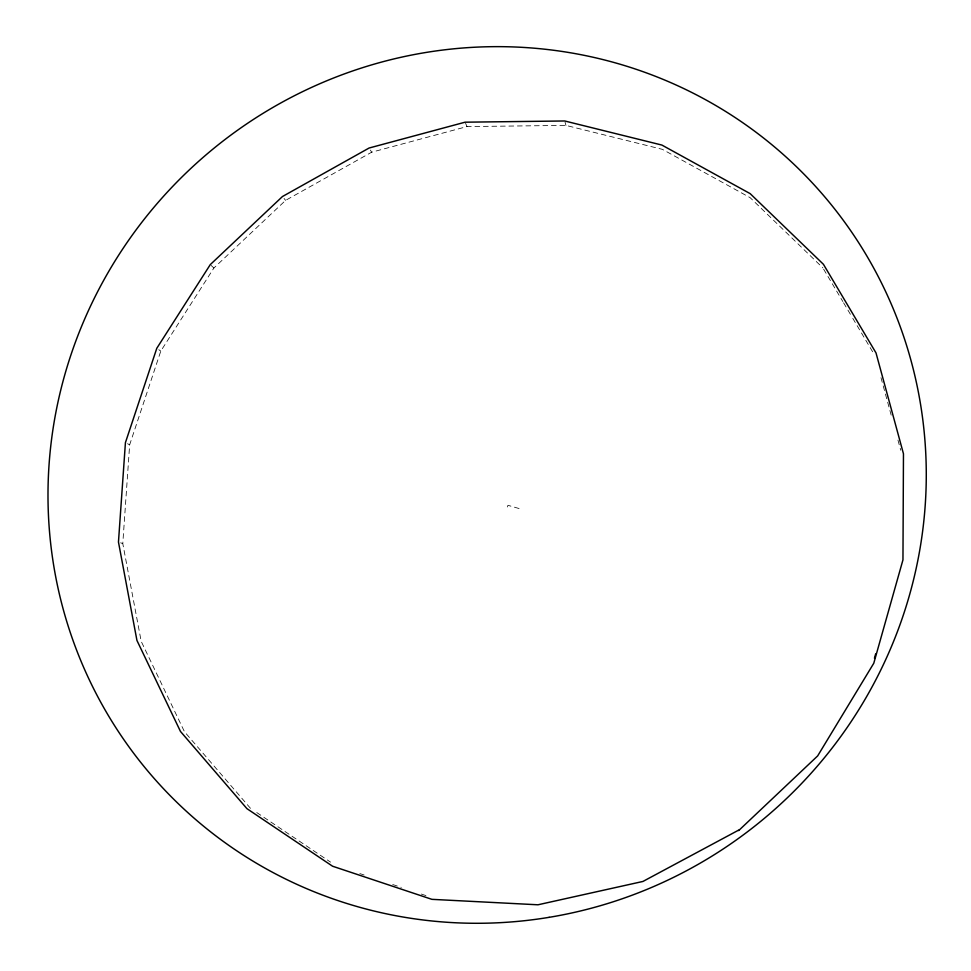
<?xml version="1.0" encoding="UTF-8"?>
<svg xmlns="http://www.w3.org/2000/svg" width="971" height="971" viewBox="0 0 971 971"><rect width="100%" height="100%" fill="white"/><g stroke="black" fill="none" stroke-linecap="round" stroke-linejoin="round"><path stroke-width="0.73" stroke-dasharray="4.86 3.64" d="M250.494 808.333L184.441 731.673L141.183 641.321L122.783 543.578L129.653 444.815L160.785 351.101L213.899 268.008L285.608 200.366L371.662 152.204L467.002 126.57L565.959 125.405L662.44 149.364L750.122 197.647L822.85 267.85M507.432 506.996L507.954 505.308L520.687 508.998M359.853 873.584L364.137 875.017M392.733 884.532L401.302 887.397M421.317 894.06L427.034 895.966M120.622 542.813L122.783 543.578M127.541 443.711L129.653 444.815M256.745 812.533L330.553 862.127M158.795 349.694L160.785 351.101M211.18 265.471L213.899 268.008M284.042 198.448L285.608 200.366M370.388 150.104L371.662 152.204M823.614 269.149L842.816 301.508M843.581 302.806L852.028 317.044M852.793 318.342L872.759 352M465.57 123.281L467.002 126.57M565.037 122.079L565.959 125.405M880.988 377.658L892.033 418.307M897.957 440.094L900.724 450.253"/><path stroke-width="1.46" d="M738.664 830.593L817.655 755.923L873.779 663.254L902.957 559.879L903.467 453.809L876.012 352.922L823.42 264.294L750.158 193.63L661.87 145.055L564.721 120.974L465.097 122.188L369.114 148.017L282.476 196.518L210.27 264.622L156.792 348.286L125.429 442.618L118.462 542.049L136.947 640.459L180.472 731.442L246.95 808.661L332.592 866.229L431.901 899.34L537.97 904.79L642.936 881.45L738.7 830.096M874.446 658.217L875.672 653.871M549.137 917.328A443.844 433.552 -42.7 0 0 832.645 206.435A443.844 433.552 -42.7 0 0 79.634 331.147A443.844 433.552 -42.7 0 0 549.137 917.328"/></g></svg>
